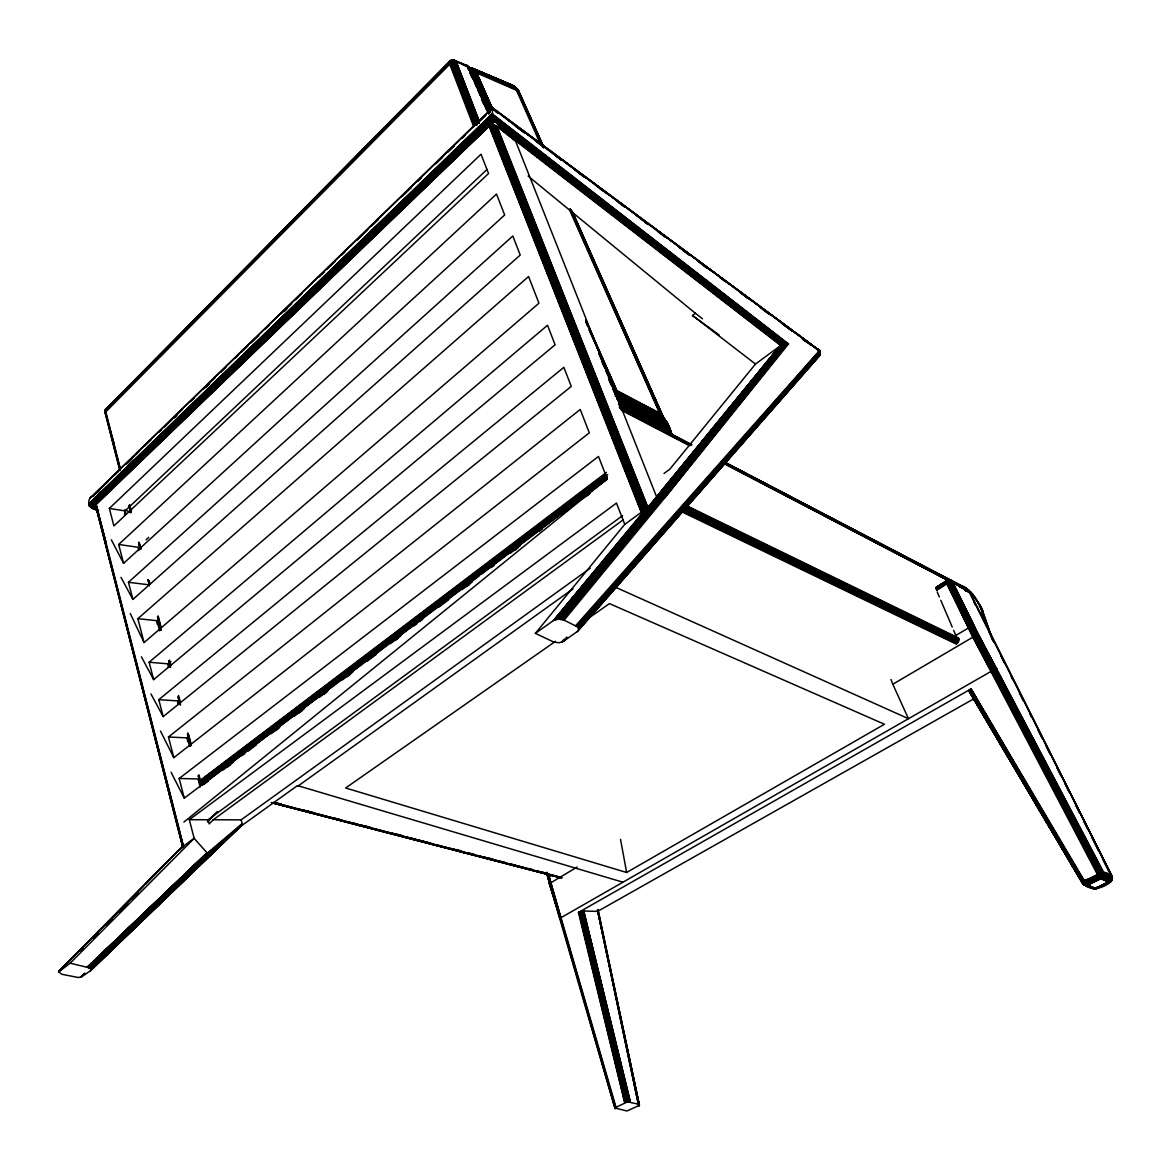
<?xml version="1.0" encoding="UTF-8"?>
<svg xmlns="http://www.w3.org/2000/svg" width="1171" height="1171" viewBox="0 0 1171 1171"><rect width="100%" height="100%" fill="white"/><g stroke="black" fill="none" stroke-linecap="round" stroke-linejoin="round"><path stroke-width="1.5" d="M1112.304 879.172L1110.401 882.026L1096.759 888.467L1094.768 888.774L1085.898 885.291L1095.485 888.628L1110.884 881.5L1112.304 879.172L1112.099 876.347L969.764 592.219L952.008 582.104L946.666 583.26L936.493 590.272L946.797 583.934L949.213 580.699L952.418 581.636L978.81 635.209L1103.55 872.146C1122.272 876.332 1107.019 886.74 1097.051 888.365L1092.543 888.365L1084.507 884.954L1082.194 882.436L1103.184 872.175L1112.216 876.772L1111.85 880.475L1109.186 882.436L1100.447 878.47L1097.695 875.059L972.881 637.083L946.797 583.934L946.988 580.757L950.545 580.421C963.44 586.642 976.512 595.131 981.386 609.33L980.376 607.149L989.729 633.394M106.049 409.835C105.463 414.68 104.38 413.568 106.137 408.796L449.591 61.287L451.421 60.716L441.833 70.26M107.19 408.957L105.829 409.133L105.61 411.109L120.569 469.395M105.244 410.289C106.532 416.73 102.828 409.352 107.351 408.533M553.444 620.557L558.45 619.108L564.071 620.176L577.347 626.734L578.664 628.651L578.108 630.92L562.914 641.679L559.035 642.762L553.942 642.132L535.367 633.365L553.444 620.557L656.609 496.855L515.46 140.74L494.572 121.316C491.835 121.067 492.288 99.711 492.523 109.693M452.533 60.394L455.182 60.497L456.295 61.873L479.29 121.447L456.295 61.873C454.538 60.072 448.859 60.497 449.503 63.512L473.684 126.541M1110.796 879.86L1110.445 881.924L1108.776 882.29L1111.411 880.431L1101.545 875.674L1085.166 882.012L1098.149 875.849L1085.151 881.997L971.008 688.929L1083.292 881.353C1086.088 882.729 1096.554 892.858 1096.846 887.091M936.639 587.066L946.651 580.831L950.545 580.421L969.222 591.457L1112.099 876.347L1111.952 880.153L1108.776 882.29L1111.484 880.621L1112.055 878.045L1103.375 874.195L1099.13 874.503L1084.39 880.592L1083.541 884.281L1087.215 885.144L1101.545 878.338L1103.477 875.893L1103.55 872.146M818.675 355.15C818.924 358.765 820.783 351.3 818.895 349.792C813.918 347.45 823.491 351.446 818.983 354.184M512.62 85.351L471.357 67.962L467.902 67.567L469.366 67.64L467.727 68.518L467.829 66.396L467.946 68.679L468.078 67.552L471.693 68.064L512.869 85.483L516.118 87.84L542.041 145.453M485.541 74.622L469.366 67.64C464.858 67.772 476.831 67.259 476.158 72.88L492.347 109.606M818.046 350.832L817.285 349.163M577.215 631.74L819.51 355.764C818.046 345.225 821.808 351.461 819.085 356.291L820.286 352.793M820.095 351.768L819.524 355.721M105.009 411.211L105.244 413.275M547.047 872.951L548.657 878.235L547.794 874.766M820.3 352.31L819.802 355.296L578.62 629.998M449.225 62.385L449.591 61.287M487.897 111.245L468.429 66.806L453.118 59.941L477.226 122.853M618.683 403.248L670.705 430.489L670.28 432.992L671.569 433.329L670.544 434.734L671.7 435.202L670.544 434.734L671.612 433.548L670.28 432.992L671.144 431.85L669.109 429.406L669.505 427.415L616.722 398.403L668.773 425.79L671.934 435.275M969.559 691.578L968.944 690.744L970.378 689.309L1083.761 881.016L1101.516 874.883L1112.245 879.553M199.011 774.997L200.753 781.672L203.007 784.321L200.153 782.945L200.373 780.296L606.432 472.411M1110.445 881.924L1108.776 882.29C1118.115 877.796 1105.146 872.029 1099.467 873.405L975.019 635.955L948.891 582.807L973.555 636.673L947.456 583.524L946.797 583.934L948.188 580.216L951.452 582.119L977.185 635.268L1102.057 873.244L1100.886 878.718L1087.186 885.086L1084.8 884.822L1084.39 880.592L1082.604 883.505L1089.396 886.286L1082.355 882.963L968.944 690.744M550.414 884.178L560.499 918.474L549.389 883.651L577.127 867.052M94.28 495.494C86.01 497.221 87.474 509.297 96.022 509.502M490.181 112.328L473.23 73.875C471.62 71.665 467.478 66.645 469.176 67.64L485.423 74.622L467.902 67.567M973.203 595.761L971.696 593.975M543.9 147.473L518.651 91.221L476.875 73.041L473.611 73.612L489.771 110.411L473.611 73.612L469.132 69.309L469.264 67.567L488.014 75.661M474.021 73.378L490.137 110.176L474.021 73.378C473.45 71.182 465.999 66.557 471.693 68.064L511.405 84.766L516.118 87.84M605.714 475.016L200.885 781.599C198.938 782.243 200.724 778.832 200.08 781.569L201.91 784.526L199.656 781.877L200.373 780.296L201.192 783.882L202.788 783.721L606.476 478.807M468.429 66.806L468.62 68.562L467.331 65.708L453.118 59.941L451.142 60.424L475.485 125.297M615.39 396.53L616.751 390.455L585.837 320.283M469.395 68.928L467.624 65.869M818.148 350.158C820.988 353.862 821.193 352.617 818.075 349.851M1111.777 879.845L1109.552 882.144L1100.842 878.338L1087.186 885.086L1095.719 888.774L1083.116 884.061L1084.39 880.592L1087.186 885.086L1096.319 888.643L1093.202 888.613L1083.717 884.515L1084.361 884.866M124.536 515.152L125.019 510.922L487.121 169.385M89.977 498.246L492.391 107.717L819.7 351.007L576.586 626.178M997.194 669.168L993.901 669.929L975.458 635.78L1100.886 878.718L1101.296 873.273L976.116 635.546L1100.184 873.112L1098.5 873.859L1099.101 876.215L1100.886 878.718L1109.435 881.924L1111.381 879.421L1111.425 875.747M90.709 970.51L90.884 969.105L88.323 967.597L70.172 963.191L58.55 972.032L62.239 974.36L78.355 977.522L81.78 976.731L90.489 970.686L241.504 825.394L242.163 823.608L241.138 819.846L590.228 568.228M467.932 66.776L485.16 74.637L468.824 67.655C465.648 67.64 475.777 68.035 475.324 72.924L491.483 109.62M969.222 591.457L969.866 592.467L952.418 581.636L946.797 583.934L946.651 580.831M968.505 590.77C970.935 595.966 968.841 588.925 965.314 590.506L968.168 590.521M948.847 580.143C952.008 580.055 945.334 580.509 946.797 583.934L951.13 580.64L968.183 590.535C972.999 596.376 966.002 585.968 962.664 586.247L725.844 462.867M1103.843 874.386L1111.616 878.645M1097.52 886.828L1097.051 888.365M104.995 412.69L452.094 61.887L476.348 124.931L452.021 60.175L451.142 60.424M819.7 351.007L577.347 626.734M583.29 175.621L819.802 350.876M96.827 508.112L95.627 506.179L96.198 504.438L489.112 126.263L494.235 120.979L493.679 119.984L783.092 344.113L788.493 343.923L664.338 498.304L564.071 620.176M979.395 606.637L980.2 605.305L979.249 604.763M450.484 60.716C452.811 59.399 449.049 61.112 450.674 62.575L474.914 125.619M981.386 607.764L982.718 611.057L982.264 613.223M119.896 470.844L104.966 412.236L106.122 410.172M968.973 591.15L952.008 581.138L949.579 581.548L946.797 583.934L947.251 582.543L949.081 580.304L950.925 580.465L968.973 591.355L1111.996 877.02L1111.894 875.908L1111.777 879.172M120.262 469.761L105.302 411.475L105.317 409.923L107.249 408.738M471.693 68.064L514.069 86.449L470.171 67.698L467.902 68.108M471.137 67.918L509.824 84.385C514.625 85.82 519.075 90.211 520.056 95.1L516.601 88.367L510.571 85.688M819.802 355.296L820.154 353.305M471.357 67.962C467.873 67.347 468.693 68.372 468.927 67.64L485.277 74.622M820.007 354.872L578.737 629.325M104.892 411.27L105.112 410.333M105.917 413.817L104.892 411.797L105.522 410.567L449.313 62.927C455.299 58.228 462.926 65.781 468.532 67.084L488.307 112.196M105.683 409.484L105.917 413.422M639.454 1105.307L638.371 1104.151L627.495 1101.852L614.702 1107.912L626.909 1111.001L639.454 1105.307L598.044 909.574M478.851 576.132L203.388 784.087L200.373 780.296L200.153 782.931L202.349 784.629M1094.431 888.862L1086.527 885.276L1084.39 880.592C1081.448 886.915 1092.616 888.833 1096.261 888.657M969.764 593.097L967.641 590.974M519.719 94.485L517.523 89.274L513 86.317M615.697 587.33L908.433 718.672L892.814 684.245L974.77 636.058L1098.076 874.064L1084.741 881.309M974.872 597.825L972.794 594.268M950.706 580.64L995.804 669.3L976.76 635.37L994.574 669.68L976.497 635.429L950.354 582.324L975.765 635.663L993.901 669.929L992.554 670.559L974.111 636.38L948.159 583.143L946.285 582.192L948.773 582.851L974.272 636.292L1098.735 873.742L1099.671 873.522C1099.891 880.621 1103.492 877.708 1102.716 872.263L978.4 635.165L952.682 582.207L969.544 592.028M968.139 591.911L967.949 590.477L965.211 590.404M198.646 775.319L199.802 782.199L201.192 783.882M145.453 884.134L182.969 846.004M203.169 784.746L201.207 783.018L200.373 780.296L200.402 783.223L201.924 783.472L607.325 477.124M1109.186 882.436C1113.46 881.397 1102.409 875.498 1099.496 877.635L1086.059 883.285L1099.057 877.123C1102.277 874.883 1111.879 878.982 1110.606 881.851M618.786 403.205L670.31 429.245L669.783 431.206L670.705 430.489L618.42 403.732L671.144 431.85L619.561 405.488M474.255 126.058L450.045 63.014L450.513 62.048L454.977 61.112L453.016 60.248M105.873 409.133L105.083 411.855L120.071 470.274M819.129 350.173L492.406 107.805M489.756 112.518L472.908 74.168C466.336 69.806 475.148 65.722 476.538 72.939L492.771 109.708M468.839 67.742C466.131 67.113 475.353 68.328 475.748 72.88L491.981 109.606M548.013 877.65L549.448 883.578L546.813 872.263L560.001 918.401L548.013 877.65L551.863 875.103M468.254 68.474L467.99 67.201M616.956 397.393L668.773 425.79L617.088 397.071L667.851 423.961L662.918 416.291L616.634 391.641L661.513 414.71L570.716 209.419M241.504 825.394L240.67 826.36L297.493 785.58L622.591 882.1M1102.716 872.263L1111.923 876.259M818.997 352.149L820.007 354.345L818.778 355.691M471.269 71.709L474.841 69.982L515.284 87.898L519.309 92.172M949.622 580.245L947.237 580.523M1110.591 880.826L1102.672 877.269L1100.886 878.718L1100.886 872.834M1082.59 882.788L1086 883.959L1101.984 877.796L1103.184 872.175L978.81 635.209L974.77 636.058L993.228 670.236M978.429 602.597L973.95 596.756L975.384 598.762M467.902 68.225L468.502 67.655L485.101 74.651L476.758 71.197M563.075 619.766L663.723 497.646L786.81 343.703L492.64 115.256L88.864 505.33L98.554 510.424M492.64 115.256L787.659 343.82L664.338 498.304L663.723 497.646L787.659 343.82L492.508 114.48L88.674 504.789M451.098 60.511L105.624 409.543M97.983 510.673L89.713 506.296L492.947 117.144L784.951 343.776L661.425 496.255L559.636 619.122M98.393 510.951L89.318 505.945L492.771 116.163L785.887 343.703L662.244 496.606L560.821 619.239M91.616 507.321L493.752 120.174L91.777 507.394L493.972 120.598L782.213 344.362L658.878 495.977L555.654 619.532L783.092 344.113L493.415 119.222L91.031 507.072L493.752 120.174L494.572 121.316L489.112 126.263L641.24 512.356L647.68 506.78L496.928 126.307L493.811 124.96L490.268 125.443L642.806 511.156M90.328 506.706L493.152 118.183L784.014 343.908L660.576 496.036L558.45 619.108M105.214 410.406L106.049 409.484M782.213 344.362L755.485 364.049L669.885 469.132L664.016 473.479M663.723 497.646L660.576 496.036L656.609 496.855L780.384 345.24L515.372 140.549M513.996 138.866L780.706 345.05L657.297 496.445L553.824 620.308L645.397 509.326L649.407 508.507L653.228 510.805M658.058 496.153L781.804 344.523L498.89 125.092L783.092 344.113L659.712 495.933L557.294 619.196M656.609 496.855L780.706 345.05M561.978 619.459L663.02 497.075L786.81 343.703L492.771 116.163M535.367 633.365L624.758 524.374L645.397 509.326M556.181 619.4L647.68 508.434M554.234 620.088L646.86 508.609L555.156 619.693M561.436 642.308L563.822 639.556M561.963 642.132L564.349 639.381M1082.414 882.144L969.427 690.07L1082.751 881.807L1085.59 882.671L1099.057 877.123L1085.619 883.402L1082.516 882.026L969.266 690.246M578.664 628.651L820.212 353.744M577.962 627.349L820.271 352.412L819.48 350.407M578.401 627.993L820.242 353.203M575.693 625.68L819.495 350.48M472.264 72.968L476.07 71.533L515.284 87.898L516.953 89.947L511.361 84.751L513.718 85.907M818.573 356.731L819.656 355.296M183.071 845.93L182.5 846.706L183.481 846.121L96.198 504.438L92.143 507.555L494.235 120.979L489.654 125.809L642.015 511.771M585.749 320.269L616.751 390.455L659.8 413.304L663.313 416.759L664.938 420.828L571.872 210.795M992.554 670.559L559.884 918.313M489.463 125.956L641.635 512.064L489.463 125.956L494.235 120.979L92.509 507.716L95.89 504.818L106.415 544.398L96.037 504.628L92.509 507.716M623.045 519.939L213.239 819.773L209.155 823.945L208.072 819.759L622.548 515.65M207.97 821.427L217.016 812.206M207.413 821.91L217.645 811.474M105.522 410.026L450.337 61.082L451.538 61.17M80.565 950.896L83.112 948.32M93.299 938.015L98.393 932.863M106.034 925.134L112.387 918.693M118.754 912.253L127.668 903.251M131.489 899.387L137.856 892.946M107.512 408.342L110.089 405.752M115.226 400.541L122.94 392.739M128.093 387.542L135.807 379.741M139.656 375.832L179.514 335.521M185.955 329.022L188.516 326.431M197.518 317.326L201.383 313.418M209.097 305.616L214.234 300.42M220.66 293.921L228.374 286.119M232.239 282.211L241.241 273.106M243.817 270.516L279.81 234.098M290.101 223.705L293.95 219.797M301.679 211.995L306.817 206.799M313.243 200.3L319.668 193.786M324.821 188.59L332.535 180.788M337.672 175.591L345.386 167.79M349.251 163.881L377.53 135.28M395.535 117.071L398.111 114.465M407.113 105.375L410.962 101.467M418.676 93.665L425.117 87.166M430.255 81.97L437.969 74.154M128.62 387.586L131.196 384.996M140.198 375.891L144.062 371.997M151.776 364.196L156.914 358.999M163.34 352.5L169.766 346.001M174.918 340.79L180.056 335.594M245.632 269.301L248.208 266.71M257.196 257.605L262.348 252.409M268.774 245.91L275.2 239.411M351.066 162.725L353.627 160.12M362.629 151.015L366.494 147.122M374.208 139.32L378.057 135.426M443.633 69.133L446.21 66.527M58.594 971.667L180.832 848.053L194.152 838.348L189.321 819.7L616.473 503.076L624.758 524.374M58.682 971.491L180.158 848.829L58.55 971.857L142.906 886.725M70.172 963.191L194.152 838.348L207.047 852.869L87.342 967.319L207.75 852.766L242.163 823.608M454.231 60.907L477.973 122.794L454.143 60.482L453.118 59.941L467.668 66.044L465.648 65.825M469.147 67.889L467.756 67.728L473.45 69.806M976.468 600.05L976.102 599.757M1109.288 882.378L1112.333 877.064M89.874 498.539L492.435 108.288L819.276 350.627M93.343 495.772L95.963 493.225M98.584 490.678L107.776 481.764M114.348 475.411L118.286 471.591M126.161 463.95L139.29 451.23M144.545 446.136L151.103 439.784M158.978 432.143L161.613 429.596M164.233 427.064L172.108 419.423M174.742 416.876L182.617 409.25M190.492 401.609L194.43 397.789M203.622 388.889L215.435 377.428M220.69 372.349L225.944 367.255M235.137 358.341L237.757 355.808M241.694 351.988L248.267 345.621M250.887 343.074L258.762 335.448M265.334 329.08L269.271 325.26M281.084 313.813L291.594 303.64M295.531 299.82L302.089 293.453M319.156 276.912L324.411 271.818M327.046 269.286L334.921 261.645M341.478 255.278L345.416 251.472M357.243 240.011L367.738 229.838M371.675 226.018L378.248 219.65M401.873 196.757L411.065 187.843M417.637 181.49L421.575 177.67M436.007 163.677L442.579 157.309M447.834 152.215L454.392 145.863M462.267 138.222L464.902 135.675M478.031 122.955L485.906 115.314M96.9 492.947L99.52 490.415M127.039 463.76L132.279 458.681M174.201 418.076L176.821 415.544M205.628 387.616L209.565 383.81M284.231 311.471L286.851 308.939M88.703 503.94L492.406 113.558M88.659 504.233L492.42 113.85M95.173 508.36L88.718 504.95L492.552 114.685M492.669 115.461L88.937 505.462L96.988 509.692M492.815 116.383L89.318 505.945L97.398 510.19M84.81 973.306L81.516 976.863M183.276 846.267L95.715 505.155L92.319 507.643L96.285 509.634M80.521 977.2L84.458 973.408M90.884 969.105L242.075 823.945L90.504 968.695L228.652 835.743L89.933 968.3L218.714 844.35L89.201 967.934L211.644 850.117L88.323 967.597L207.15 852.927L87.342 967.319L207.487 852.869M90.489 970.686L241.68 825.072M91.075 969.939L241.124 825.95M179.968 849.312L183.73 845.711M179.866 849.853L183.627 846.252M207.296 852.912L87.342 967.319L207.077 852.883M88.323 967.597L209.287 851.844M89.201 967.934L214.805 847.614M89.933 968.3L223.354 840.383M91.001 969.31L241.973 824.355M109.357 508.419L481.032 154.206L488.541 173.528L113.894 525.925L109.357 508.419L125.019 510.922M87.342 967.319L207.179 852.927M92.319 507.643L95.89 504.818L183.1 846.399M123.57 563.368L118.681 544.486L496.519 194.049L504.657 214.981L123.57 563.368L111.333 539.802M146.053 539.831L148.746 537.357M820.212 353.013L819.993 351.3M669.109 429.406L669.461 428.264M132.894 599.42L128.459 582.28L512.81 235.986L520.231 255.044L132.894 599.42L120.979 577.362M92.685 507.804L95.715 505.155L182.939 846.501M144.048 642.572L137.871 618.669L528.575 276.517L538.953 303.216L144.048 642.572L130.274 613.516M449.371 61.551L450.689 60.775M449.24 61.917C450.293 59.077 457.451 61.346 454.977 61.112M469.088 68.152L471.02 67.947M153.621 679.634L149.127 662.244L547.516 325.26L555.098 344.786L153.621 679.634L141.398 656.799M170.981 661.513L168.185 663.855L149.127 662.244M163.179 716.608L158.802 699.673L563.851 367.313L571.272 386.401L163.179 716.608L150.957 693.979M183.876 822.101L607.193 478.822L598.498 456.441L179.178 778.481L184.271 798.168L607.193 478.822M755.485 364.049L692.515 315.526L695.354 313.257L702.498 318.805M173.791 757.681L168.463 737.013L580.231 409.455L589.32 432.831L173.791 757.681L160.486 731.07M605.305 474.27L200.065 780.794M607.661 474.65L201.266 782.213L199.802 781.116M606.739 476.465L201.471 782.931L199.802 782.199L198.221 775.919M481.764 573.922L607.105 479.305M203.988 784.35L208.365 781.042M222.944 770.05L233.146 762.35M241.885 755.749L244.812 753.553M247.725 751.358L256.464 744.756M271.043 733.763L279.781 727.162M294.36 716.154L304.562 708.47M319.141 697.462L327.88 690.861M342.459 679.868L352.661 672.169M367.24 661.176L375.993 654.574M390.558 643.582L400.76 635.882M413.89 625.973L416.803 623.777M419.716 621.581L422.629 619.386M438.657 607.281L448.859 599.581M461.989 589.686L472.191 581.987M491.132 567.686L494.045 565.491M510.088 553.4L520.29 545.701M539.231 531.4L542.144 529.204M562.548 513.806L568.389 509.4M581.504 499.505L590.243 492.903M227.657 766.859L230.57 764.663M275.756 730.572L278.669 728.377M299.088 712.993L302.001 710.782M323.855 694.301L326.782 692.09M347.187 676.706L350.1 674.511M395.286 640.42L398.199 638.224M466.702 586.539L469.615 584.344M514.801 550.268L517.714 548.057M586.232 496.387L589.145 494.191M297.697 786.268L572.985 588.867M555.508 641.327L345.635 787.995L626.646 872.483L884.442 724.249L609.462 603.607L588.486 618.273M1110.298 881.763L1111.645 879.567L1103.711 875.161L1111.572 878.748L1103.711 875.132M1094.343 888.804L1095.705 888.379M936.171 587.374L947.895 580.421M936.024 587.666L948.949 580.333M935.98 588.062L946.651 581.504L948.978 581.899L970.657 626.734L974.506 626.163M935.995 588.53L946.27 581.724M936.083 589.072L946.592 582.616M936.376 587.169L947.544 580.406M957.702 640.069L955.814 635.399L970.657 626.734L949.637 582.529L971.403 626.47L950.179 582.368L947.28 580.933M624.626 1102.584L578.474 912.458L971.008 688.929L1083.878 881.09M973.906 698.765L597.605 911.389L583.29 910.994L578.474 912.458M467.785 68.547L468.502 67.655L467.727 67.611M973.496 626.061L951.672 582.119L972.852 626.119L951.042 582.177L972.15 626.265L950.837 582.207L948.671 580.553L946.651 581.504M1100.228 878.001L1087.01 884.266L1082.941 883.563L969.017 690.597L1082.194 882.436M1099.115 886.535L1105.497 883.271M1108.586 882.583L1096.276 888.496L1110.137 882.187M1098.105 875.776L1084.932 882.07M1098.544 876.45L1085.254 882.758M1086.498 883.783L1099.525 877.665M1099.115 886.608L1108.688 882.085L1096.89 888.028M1086.029 883.241L1099.057 877.123M1086.951 884.237L1100.447 878.47C1096.51 879.114 1083.761 890.882 1084.39 880.592M1110.049 882.129L1097.447 887.794L1108.615 882.539M453.514 61.375L452.094 61.887M1095.997 888.306L1094.622 888.716L1084.8 884.822M665.552 421.838L667.031 422.497L669.314 427.005M1082.267 882.319L1083.336 884.178L1093.129 887.808L1092.104 887.208M469.059 67.625L507.526 83.697L470.171 67.698M668.597 430.518L670.324 430.035M977.931 602.377L980.2 605.305M467.478 67.845L468.62 67.698L467.727 67.64M467.8 67.625L468.107 67.64M1095.719 888.774L1094.841 888.145M816.465 349.382L816.582 349.514M451.845 60.219L476.992 124.741M1095.383 888.613L1095.192 888.818M947.851 580.333L949.242 580.128M1086.527 885.276L1095.309 888.569L1085.473 884.939M965.124 589.306L968.593 590.052L973.101 594.634M965.973 590.286L965.343 590.711L969.603 591.955M454.875 60.672L479.261 122.94M509.385 85.117L508.595 84.385L512.81 85.498L516.191 89.523L539.875 142.935M1084.58 884.983L1093.509 888.262M453.587 60.131L454.524 60.189M465.297 64.99L466.922 66.074M189.321 819.7L208.072 819.759M213.239 819.773L241.138 819.846M508.595 84.385L510.336 84.722M960.41 586.027L966.543 588.457L968.095 591.004M965.358 590.638L966.909 590.755L954.453 583.056L966.485 590.096L963.674 586.656M179.178 778.481L198.001 778.949L200.109 787.058M670.28 432.992L671.51 433.036L619.43 405.517M1102.057 873.244L1101.896 872.497L1103.243 872.644L1111.967 876.054M168.463 737.013L187.36 737.891L189.57 746.41M200.153 782.931L201.529 784.248M1094.768 888.877L1093.392 888.569M158.802 699.673L177.787 700.917L178.651 704.269M511.756 85.424L512.81 85.498L472.03 68.211M137.871 618.669L157.002 620.703L159.622 630.847M199.538 781.496L202.056 784.409M469.542 67.655L501.554 81.487L491.381 77.11M128.459 582.28L147.663 584.666M449.313 62.927L449.884 61.097L451.113 60.921M118.681 544.486L137.958 547.238L138.837 550.633M202.1 784.394L201.017 783.882M199.656 781.877L200.944 782.374M466.98 65.517L466.175 65.152M518.168 90.416L541.134 143.828M969.383 591.472L971.491 593.902M1102.614 872.527L977.917 635.165L996.799 669.153M281.172 804.199L275.844 802.794L281.303 804.287M307.636 811.035L312.935 812.411M365.981 826.214L371.28 827.59M397.73 834.396L403.087 835.845M456.105 849.59L461.403 850.966M487.897 857.845L493.211 859.221M274.38 802.823L293.833 807.873M297.375 808.795L311.53 812.454M315.072 813.377L343.366 820.71M346.909 821.632L352.208 823.008M355.75 823.93L369.904 827.59M373.447 828.512L384.059 831.264M387.586 832.186L401.741 835.845M405.283 836.767L433.577 844.101M437.12 845.023L442.433 846.399M445.961 847.321L460.115 850.98M468.956 853.278L474.27 854.654M477.812 855.577L491.952 859.236M495.494 860.158L506.106 862.91L500.749 861.417M514.947 865.208L509.648 863.832L523.759 867.404M532.644 869.79L527.331 868.414L532.615 869.716M536.186 870.712L546.798 873.464M272.36 802.735L561.904 877.869L272.711 802.603M557.352 876.786L271.277 802.545L560.119 877.591M302.542 809.82L307.856 811.196M334.394 818.119L339.707 819.495M352.09 822.715L357.404 824.106M360.946 825.028L366.245 826.404M392.797 833.313L398.111 834.703M410.494 837.924L415.807 839.3M419.35 840.222L429.962 842.988M451.201 848.521L456.514 849.897M468.898 853.132L474.211 854.508M483.052 856.806L488.366 858.197M541.456 872.014L546.769 873.39M273.355 802.413L561.817 877.503M271.511 802.735L559.899 877.65M662.727 416.598L664.967 419.789L663.84 417.827L616.619 391.758L589.335 329.988L616.619 391.758L664.059 418.193L616.37 392.944L664.177 418.369L616.122 393.924L665.816 420.74L616.005 394.393L666.079 421.121L615.917 394.686L608.539 377.94L615.917 394.686L667.075 422.599L615.697 395.432L667.47 423.287L615.565 395.915L667.851 423.961M469.864 67.64L470.669 67.991M951.628 580.816L974.052 626.075L952.008 582.104M469.747 67.713L474.884 73.026L491.044 109.884M1093.524 888.716L1091.504 887.12M1101.984 877.796L1110.049 881.412L1102.145 877.855M1085.151 885.188L1093.89 888.73M496.387 79.584L501.554 81.604L496.636 79.511M514.45 86.639L470.391 67.772M1103.36 873.405L1111.733 877.211L1103.755 872.863M1083.541 884.281L1092.016 888.042M1083.395 884.149L1089.44 886.345M1082.985 883.842L1092.602 888.394M1083.98 884.647L1091.957 887.999M488.453 76.027L493.62 78.106L488.717 76.013M488.497 76.013L493.459 78.106M1087.478 885.042L1082.165 882.875L968.9 691.036M496.797 79.496L501.671 81.589L496.855 79.496M469.337 67.742L485.482 74.622M1084.126 884.734L1092.543 888.365M469.673 68.591L472.557 70.362L474.445 73.188L490.649 110.015M468.751 70.172L470.083 70.772M475.367 71.387L473.508 68.928L476.07 71.533L516.191 89.523M1082.97 883.622L1091.431 887.53M1111.63 876.464L1103.184 872.175M1103.858 873.581L1111.733 877.211M1085.415 884.295L1082.619 882.978L968.915 690.905M683.366 510.029L957.893 642.718M682.869 510.702L957.439 643.274M682.312 511.288L956.927 643.743M681.727 511.771L956.356 644.138M686.25 507.731L958.947 640.098M684.435 507.731L958.815 640.786M684.157 508.536L958.595 641.474M683.805 509.297L958.288 642.118M817.768 349.178L818.792 349.69M686.191 505.477L958.771 638.136M686.308 506.179L958.917 638.751M686.338 506.941L958.976 639.41M467.449 65.752L466.702 65.283M618.771 403.146L670.017 428.571L617.805 400.892M950.12 580.348L952.008 581.138M129.791 512.078L124.887 509.634L126.117 514.259M549.697 884.076L560.206 918.459M620.147 407.508L671.612 433.548L619.43 405.576M620.425 407.932L690.173 444.263M621.289 410.143L689.368 445.609M725.025 464.199L948.686 580.743L724.995 463.789M619.561 406.908L691.959 444.731M724.117 461.813L967.217 589.159M690.451 444.512L619.283 407.362L690.612 444.76M724.41 462.238L965.387 588.032M690.817 445.419L621.201 409.103L690.597 445.536M724.805 463.145L953.941 582.646M959.561 585.588L971.388 593.141M621.259 409.572L689.338 445.156M724.615 462.53L951.452 581.328M954.687 583.026L966.031 588.969M724.468 463.218L950.369 581.577M88.718 504.95L95.129 508.185M93.49 506.97L88.645 504.423L492.449 114.055L788.493 343.923M589.496 329.929L616.634 391.67L662.025 415.793L570.804 209.492M616.634 391.67L662.025 415.793M664.059 418.193L616.4 392.841L598.82 352.852M615.741 395.286L612.814 388.611L615.741 395.286L667.075 422.599M619.986 407.625L656.199 426.903M659.346 428.571L667.221 432.772M665.816 420.74L616.092 394.071L605.788 370.651M967.597 591.238L968.871 592.028M1103.858 873.61L1111.733 877.855M615.917 394.686L667.031 422.497L667.324 423.58M669.505 427.415L616.693 398.535L669.856 428.205M202.744 784.775L200.944 783.048L200.373 780.296M818.134 350.495L818.207 349.295M617.044 397.057L668.773 425.79M1103.477 875.893L1111.03 880.153M968.622 590.901L951.115 580.567L967.597 590.726M959.839 586.671L962.84 588.428M961.567 586.027L966.134 589.218M954.248 583.085L957.146 584.856M960.044 586.642L962.943 588.413M981.298 609.462L982.718 611.057M692.515 315.526L719.082 334.877M492.435 108.376L498.29 112.709M501.217 114.89L539.319 143.082M542.261 145.263L580.362 173.454M492.435 108.522L498.348 113.309M505.623 118.271L524.798 132.865M526.13 133.45L561.553 160.046L557.045 156.914M564.202 161.642L817.578 349.178M495.406 111.128L498.348 113.441L495.406 111.274M514.493 125.268L524.784 132.996L515.957 126.483M535.059 140.491L543.871 147.122M555.625 155.699L561.495 160.164M574.712 169.839L585.002 177.538L577.581 172.122M595.278 185.062L607.032 193.844M615.829 200.27L624.655 206.872M636.395 215.493L648.149 224.261L640.683 218.845M656.96 230.716L665.772 237.303M677.511 245.939L689.265 254.678M698.077 261.148L711.295 270.984M718.643 276.371L728.918 284.026M739.194 291.594L752.426 301.401M759.759 306.817L770.05 314.443M780.325 322.025L792.079 330.734M800.876 337.248L815.572 348.124M645.104 222.431L648.031 224.598M683.249 250.609L689.119 254.956M703.786 265.788L706.728 267.954M744.873 296.146L747.801 298.312L740.453 292.75M762.482 309.144L769.815 314.575L761.004 307.958M783.018 324.323L791.816 330.822L781.54 323.181M802.091 338.419L810.888 344.918L802.091 338.39M803.174 339.634L806.102 341.8M536.494 141.691L543.842 147.122M599.596 188.429L602.523 190.595M618.669 202.554L624.538 206.901M658.292 231.887L665.626 237.332M678.829 247.11L689.104 254.707M699.38 262.319L706.713 267.749M719.916 277.527L724.322 280.791M969.339 591.633L952.477 582.148M492.947 117.144L785.887 343.703M493.152 118.183L784.951 343.776M493.415 119.222L784.014 343.908M504.394 129.879L781.804 344.523M508.58 133.64L781.423 344.684L657.297 496.445L781.042 344.86L511.786 136.641M965.738 587.915L969.149 590.652M964.816 587.564L967.07 589.32M453.455 60.819L454.289 61.478M465.619 65.152L466.424 66.074M466.878 65.356L468.824 68.211M528.136 176.089L695.354 313.257M201.807 784.424L200.461 782.287M967.905 589.599L971.125 592.497M1101.896 872.497L1102.745 873.288M820.271 352.412L819.305 351.256M516.601 88.367L519.265 92.099L518.607 90.884M517.626 89.889L519.353 92.641M970.115 591.662L973.247 595.131M972.325 594.048L975.048 597.356M467.331 65.708L488.6 113.631M974.477 596.712L980.127 605.67M667.031 422.497L659.8 413.304L569.487 209.682M469.132 69.309L470.332 68.123M665.069 419.657L666.358 422.76M474.841 69.982L475.733 71.431M969.851 689.69L1082.853 881.704L970.378 689.309M978.092 602.904L979.864 606.124M973.467 636.731L991.31 671.29L972.867 637.097L948.086 583.173L973.467 636.731L1098.383 874.766L1098.076 874.064M489.039 113.807L468.21 66.703M494.118 120.642L490.268 125.443L643.216 510.819L491.015 125.151M476.07 71.533L493.079 109.796M171.068 772.26L184.271 798.168M973.672 601.572L975.282 604.865M992.423 639.029L994.033 642.308M1000.59 655.321L1004.659 663.459M1011.188 676.487L1012.798 679.765M1019.341 692.764L1023.41 700.931M1029.938 713.944L1031.563 717.208M1038.092 730.221L1042.161 738.374M1046.259 746.513L1050.328 754.666M1056.857 767.678L1060.926 775.831M1065.01 783.955L1069.079 792.108M1075.607 805.136L1079.691 813.274M1083.775 821.413L1087.844 829.566M1091.928 837.704L1098.442 850.732M1102.526 858.87L1109.054 871.897M980.083 605.026L981.591 608.217M979.761 604.836L981.591 608.744M576.41 223.28L578.635 228.286M590.55 254.956L593.521 261.616M600.957 278.288L603.197 283.294M604.675 286.632L607.661 293.292M609.14 296.629L611.379 301.635M615.097 309.964L617.337 314.97M620.308 321.63L621.801 324.967M623.279 328.304L625.519 333.296M629.237 341.639L632.208 348.299M634.448 353.305L635.926 356.643M637.419 359.98L641.884 369.977M643.377 373.315L646.348 379.975L633.906 351.681M650.066 388.318L647.841 383.312L660.517 411.65L651.559 391.641M519.851 93.504L543.622 147.019M573.073 213.312L664.938 420.828L572.487 212.024M518.651 91.221L543.739 147.312M520.788 96.769L525.969 108.42M527.448 111.757L540.007 140.081M573.278 215.054L590.286 253.375M591.765 256.712L604.324 285.036M605.802 288.359L618.376 316.682M619.854 320.02L632.428 348.343M570.248 209.009L661.513 414.71M601.587 359.834L616.312 393.178L598.747 353.144L616.312 393.178M569.882 209.097L659.785 413.275L616.693 391.099L585.866 321.132M585.734 321.63L587.959 326.577M585.822 321.586L588.032 326.592M602.114 362.293L604.324 367.313M470.025 72.221L472.952 78.94M475.177 83.931L476.626 87.313M478.105 90.621L480.3 95.671M481.779 98.993L486.916 110.703M481.53 99.272L483.725 104.278M474.445 73.188L490.547 109.898M609.154 380.268L611.35 385.274M473.23 73.875L490.064 112.255M468.298 66.879L488.849 113.763M469.791 72.529L471.986 77.52M937.21 591.941L939.362 596.961M940.781 600.299L952.228 627.041M953.662 630.379L955.814 635.399M452.738 61.39L477.124 124.697M496.504 126L647.446 507.043M495.67 125.531L646.934 507.555M980.976 607.412L982.776 611.73M494.762 125.18L646.304 508.155M493.811 124.96L645.602 508.8M492.845 124.887L644.84 509.473M492.376 124.887L644.445 509.809M491.908 124.946L644.035 510.146M491.454 125.034L643.626 510.497M455.709 61.653L479.363 122.94M475.616 125.238L451.201 61.726M453.601 61.521L477.109 122.882M890.999 679.487L892.814 684.245M982.44 610.442L993.008 640.742M981.971 609.901L992.818 640.654M983.23 614.175L991.647 638.049M615.522 1108.703L547.486 873.742L615.17 1108.542M549.389 883.651L560.075 917.888M560.324 917.698L547.794 873.522L615.434 1107.093M549.506 883.461L614.921 1108.352M560.646 917.508L549.126 876.728L550.121 882.978M615.873 1106.741L549.126 876.728M169.078 667.294L168.185 663.855L168.229 667.455M129.644 504.73L131.459 511.786M139.612 543.593L140.974 548.892M149.141 580.684L150.049 584.212M158.202 616.019L161.378 628.373M169.546 660.181L170.893 665.479M178.607 695.501L180.422 702.571M188.575 734.363L191.297 744.961M129.322 505.082L130.684 510.38M138.837 542.173L140.652 549.243M148.805 581.036L149.712 584.563M157.865 616.356L161.042 628.71M169.195 660.503L170.556 665.801M178.709 697.594L180.524 704.664M187.77 732.929L190.946 745.283M106.371 415.588L108.171 422.672M109.079 426.215L116.324 454.553M117.232 458.095L119.94 468.722M158.422 619.239L161.144 629.866M169.283 661.732L170.19 665.274M178.797 698.926L179.705 702.468M188.297 736.105L190.112 743.19M198.719 776.841L199.612 780.384M129.293 506.823L130.654 512.108M138.602 542.524L139.964 547.823M148.102 579.616L149.464 584.915M157.617 616.693L160.983 629.749M168.946 660.839L170.571 667.426M178.446 697.931L180.261 704.986M187.96 735.007L190.683 745.605M198.382 775.626L199.743 780.925M128.956 505.799L130.771 512.869M138.925 544.647L140.066 549.111M147.97 579.952L149.39 585.881M157.485 617.029L160.881 630.261M168.8 661.161L170.381 667.309M177.846 696.482L179.88 704.356M187.389 734.1L190.478 746.19M112.709 438.803L114.07 444.116M169.707 661.893L170.6 665.435M188.692 736.252L190.507 743.336M95.715 505.155L182.691 846.648M95.598 505.696L182.603 846.677M583.787 910.979L630.349 1101.999L583.539 910.979L629.822 1101.882L582.426 911.097L628.549 1101.794L582.119 911.155M583.29 910.994L629.822 1101.882M582.734 911.053L629.208 1101.809M581.797 911.228L628.198 1101.809M581.475 911.301L627.846 1101.823M581.153 911.389L627.495 1101.852M580.831 911.477L627.144 1101.896M580.494 911.58L626.792 1101.955M625.475 1102.262L578.986 912.194L625.168 1102.365L580.172 911.697L626.456 1102.013M580.172 911.697L626.119 1102.087M578.986 912.194L624.89 1102.482M597.678 909.94L639.103 1104.443L597.532 909.662L638.371 1104.151M597.927 910.043L639.293 1105.556M597.664 909.926L639.044 1105.79M638.707 1106.024L597.503 910.394M518.314 91.528L518.665 93.256M548.365 877.211L549.594 883.388M620.513 839.314L626.646 872.483M157.002 620.703L157.207 624.231M187.36 737.891L187.492 741.477M177.787 700.917L177.816 704.474M515.489 140.901L496.928 126.307L515.474 140.93M566.881 637.302L563.324 641.415L566.91 637.287M494.396 121.155L490.195 125.502L642.411 511.464L489.654 125.809L494.396 121.155M241.826 824.721L91.075 969.529L241.826 824.721M940.576 585.515L937.766 587.388L940.591 585.515M947.617 580.845L943.402 583.656L947.646 580.86M947.251 580.743L937.342 587.183L947.266 580.743M946.929 580.728L936.976 587.066L946.915 580.728M1098.588 876.508L1085.59 882.671L1098.588 876.508M493.298 78.135L488.336 76.056L493.342 78.12M947.412 583.539L968.519 627.861L947.456 583.524M664.952 421.648L661.966 414.988L664.952 421.648M543.446 147.707L518.299 90.914L543.403 147.663M492.684 109.591L476.538 72.939L492.684 109.65M491.864 109.547L475.748 72.88L491.864 109.576M478.69 122.823L455.051 61.521L478.573 122.823M547.999 877.84L546.696 872.644L547.999 877.84M548.116 878.016L546.798 872.805L548.116 878.016"/></g></svg>
